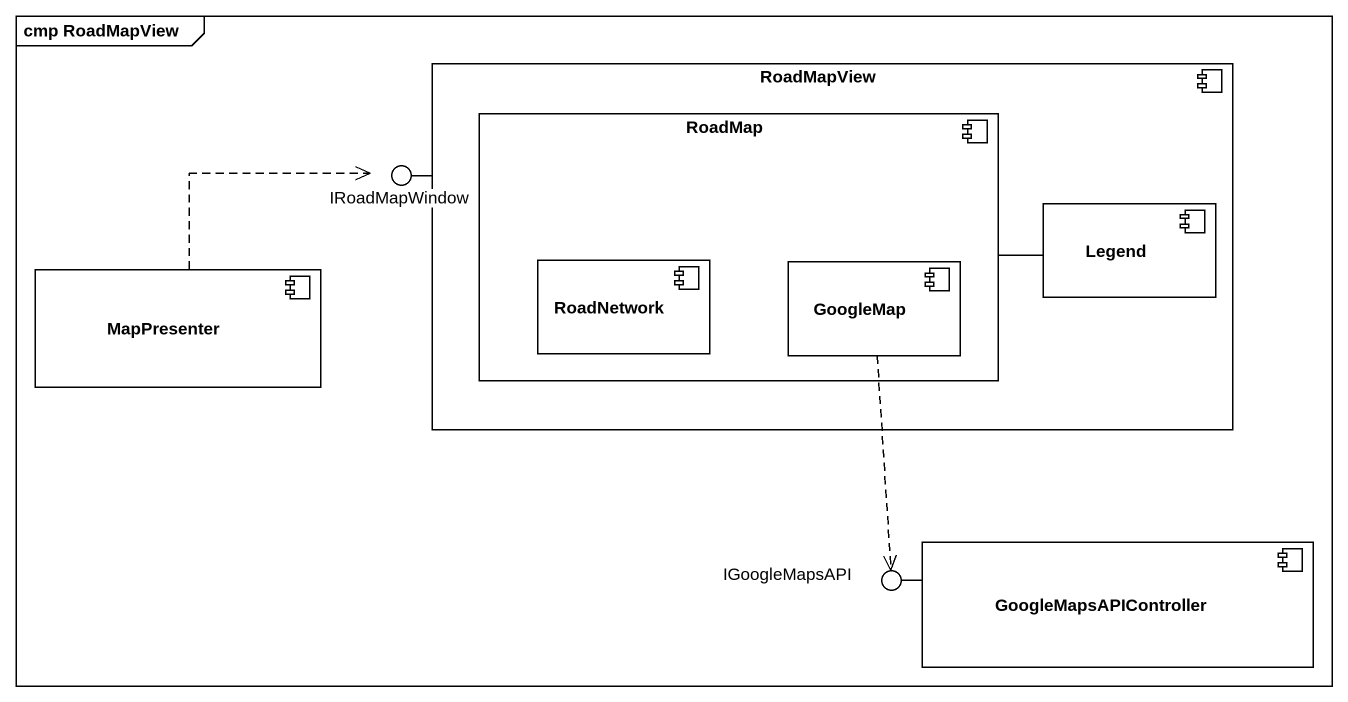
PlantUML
@startuml
mainframe cmp RoadMapView
component RoadMapView {
  component RoadMap {
    component RoadNetwork
    component GoogleMap
  }
  component "Legend" as Legend_
}
() IRoadMapWindow
component MapPresenter
() IGoogleMapsAPI
component GoogleMapsAPIController
RoadMapView -left- IRoadMapWindow
GoogleMapsAPIController -left- IGoogleMapsAPI
RoadMap -right- Legend_
MapPresenter .up.> IRoadMapWindow
GoogleMap ..> IGoogleMapsAPI
@enduml
